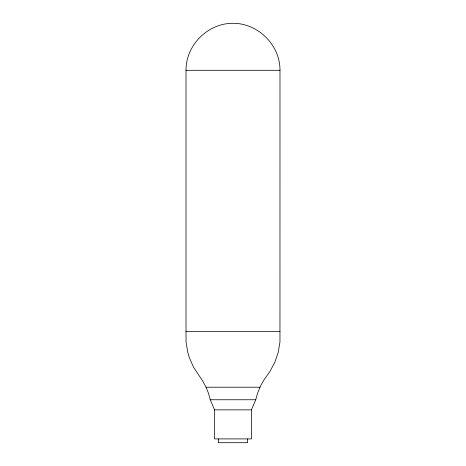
<?xml version="1.0" encoding="UTF-8"?>
<svg xmlns="http://www.w3.org/2000/svg" width="466" height="466" viewBox="0 0 466 466"><rect width="100%" height="100%" fill="white"/><g stroke="black" fill="none" stroke-linecap="round" stroke-linejoin="round"><path stroke-width="0.7" d="M186.01 331.536L186.039 342.044L187.781 352.413L189.283 357.451L193.483 367.086L202.943 381.374L206.059 387.211L208.506 393.362L210.259 399.752L214.558 409.853L214.558 438.908L251.442 438.908L251.442 409.853L255.741 399.752L257.494 393.362L260.908 385.231L264.234 379.505L269.837 371.618L274.812 362.356L278.219 352.413L279.961 342.044L279.99 70.29C280.153 45.144 258.152 23.143 233 23.3C207.848 23.143 185.847 45.144 186.01 70.29L186.01 331.536L279.99 331.536M186.01 70.29L279.99 70.29M206.059 387.211L259.941 387.211M210.259 399.752L255.741 399.752M214.558 409.853L251.442 409.853M247.656 438.908L247.656 442.7L218.344 442.7L218.344 438.908"/></g></svg>
